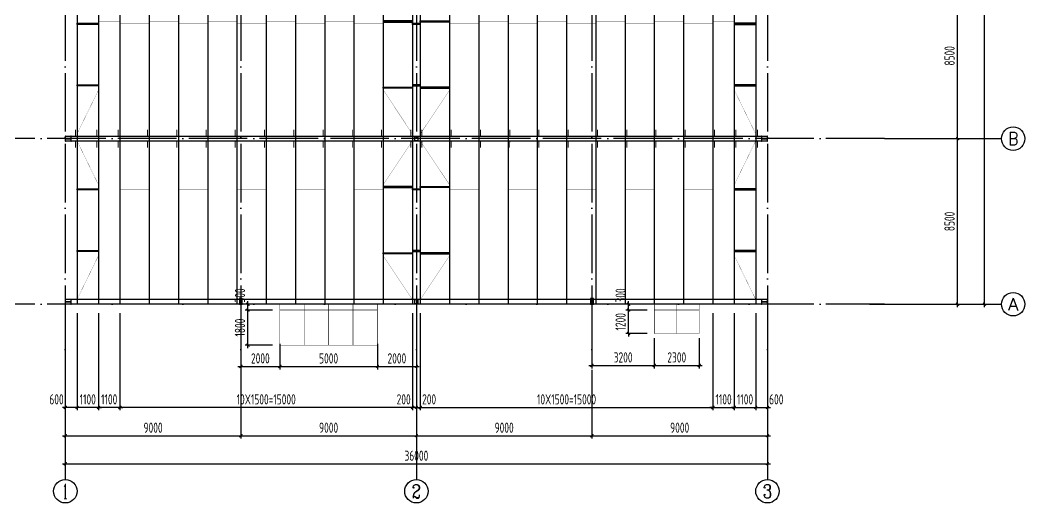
# Model space of a CAD drawing. Extents: x 753177 to 2169292, y -530934 to -273477.
# Drawn here: x 1388858 to 1440376, y -496576 to -471789 of the extents above; entities that cross this region are included whole.
import ezdxf
from ezdxf.enums import TextEntityAlignment as Align

# ---------------------------------------------------------------- set-up
doc = ezdxf.new("R2010")
doc.units = 0
doc.header["$LTSCALE"] = 1500
doc.header["$MEASUREMENT"] = 0
doc.linetypes.add('DASHED', pattern=[0.75, 0.5, -0.25])
doc.linetypes.add('DOTE', pattern=[2.42, 2, -0.2, 0.02, -0.2])
doc.layers.get('Defpoints').update_dxf_attribs({"color": 252})
for name, color, linetype in [('AXIS', 3, 'Continuous'), ('AXIS_TEXT', 7, 'Continuous'), ('BOLT', 252, 'Continuous'), ('Boltx', 252, 'DASHED'), ('DIM', 3, 'Continuous'), ('M_Prof', 2, 'Continuous')]:
    doc.layers.add(name, color=color, linetype=linetype)
doc.styles.add('_TCH_AXIS', font='COMPLEX', dxfattribs={"bigfont": 'GBCBIG'})
doc.styles.add('COMPLEX', font='COMPLEX')
doc.styles.add('TSSD_Dimension', font='Tssdeng.shx', dxfattribs={"width": 0.7, "bigfont": 'hztxt.shx'})
doc.dimstyles.new('TSSD_150_150', dxfattribs={"dimtxt": 525, "dimasz": 150, "dimexe": 150, "dimexo": 375, "dimgap": 150, "dimtad": 1, "dimdec": 0, "dimzin": 0, "dimdsep": 46, "dimtxsty": 'TSSD_Dimension', "dimblk": 'ARCHTICK', "dimblk1": 'ARCHTICK', "dimblk2": 'ARCHTICK', "dimcen": 0, "dimdle": 150, "dimclrt": 7, "dimadec": 0, "dimazin": 0, "dimtfac": 1, "dimtdec": 0, "dimtix": 1, "dimtmove": 2, "dimatfit": 3, "dimfxl": 0, "dimtolj": 1, "dimtzin": 0, "dimarcsym": 0})

# ---------------------------------------------------------------- blocks, each defined once
blk = doc.blocks.new('_ArchTick')
at = {"color": 0, "linetype": 'ByBlock', "const_width": 0.4}
blk.add_lwpolyline([(-0.5, -0.5), (0.5, 0.5)], dxfattribs=at)
blk = doc.blocks.new('*D48')
at = {"layer": 'AXIS', "color": 0, "lineweight": -2, "transparency": 16777216}
for p, q in [((602375, 54995), (602375, 51470)), ((611375, 54995), (611375, 51470)), ((602225, 51620), (611525, 51620))]:
    blk.add_line(p, q, dxfattribs=at)
at = {"layer": 'Defpoints', "color": 0, "transparency": 16777216}
for p in [(602375, 55370), (611375, 55370), (611375, 51620)]:
    blk.add_point(p, dxfattribs=at)
at = {"layer": 'AXIS', "color": 0, "lineweight": -2, "transparency": 16777216, "xscale": 150, "yscale": 150, "zscale": 150, "rotation": 180}
blk.add_blockref('_ArchTick', (602375, 51620), dxfattribs=at)
at = {"layer": 'AXIS', "color": 0, "lineweight": -2, "transparency": 16777216, "xscale": 150, "yscale": 150, "zscale": 150}
blk.add_blockref('_ArchTick', (611375, 51620), dxfattribs=at)
at = {"layer": 'AXIS', "color": 7, "transparency": 16777216, "insert": (606875, 52033), "char_height": 525, "attachment_point": 5, "style": 'TSSD_Dimension'}
blk.add_mtext('\\A1;9000', dxfattribs=at)
blk = doc.blocks.new('*D49')
at = {"layer": 'AXIS', "color": 0, "lineweight": -2, "transparency": 16777216}
for p, q in [((611375, 54995), (611375, 51470)), ((620375, 54995), (620375, 51470)), ((611225, 51620), (620525, 51620))]:
    blk.add_line(p, q, dxfattribs=at)
at = {"layer": 'Defpoints', "color": 0, "transparency": 16777216}
for p in [(611375, 55370), (620375, 55370), (620375, 51620)]:
    blk.add_point(p, dxfattribs=at)
at = {"layer": 'AXIS', "color": 0, "lineweight": -2, "transparency": 16777216, "xscale": 150, "yscale": 150, "zscale": 150, "rotation": 180}
blk.add_blockref('_ArchTick', (611375, 51620), dxfattribs=at)
at = {"layer": 'AXIS', "color": 0, "lineweight": -2, "transparency": 16777216, "xscale": 150, "yscale": 150, "zscale": 150}
blk.add_blockref('_ArchTick', (620375, 51620), dxfattribs=at)
at = {"layer": 'AXIS', "color": 7, "transparency": 16777216, "insert": (615875, 52033), "char_height": 525, "attachment_point": 5, "style": 'TSSD_Dimension'}
blk.add_mtext('\\A1;9000', dxfattribs=at)
blk = doc.blocks.new('*D65')
at = {"layer": 'AXIS', "color": 0, "lineweight": -2, "transparency": 16777216}
for p, q in [((639125, 58220), (639125, 67020)), ((635750, 66870), (639275, 66870)), ((635750, 58370), (639275, 58370))]:
    blk.add_line(p, q, dxfattribs=at)
at = {"layer": 'Defpoints', "color": 0, "transparency": 16777216}
for p in [(635375, 66870), (639125, 66870), (635375, 58370)]:
    blk.add_point(p, dxfattribs=at)
at = {"layer": 'AXIS', "color": 0, "lineweight": -2, "transparency": 16777216, "xscale": 150, "yscale": 150, "zscale": 150}
for p, rotation in [((639125, 66870), 90), ((639125, 58370), 270)]:
    blk.add_blockref('_ArchTick', p, dxfattribs=dict(at, rotation=rotation))
at = {"layer": 'AXIS', "color": 7, "transparency": 16777216, "insert": (638713, 62620), "char_height": 525, "attachment_point": 5, "rotation": 90, "style": 'TSSD_Dimension'}
blk.add_mtext('\\A1;8500', dxfattribs=at)
blk = doc.blocks.new('*D36')
at = {"layer": 'AXIS', "color": 0, "lineweight": -2, "transparency": 16777216}
for p, q in [((635750, 75370), (639275, 75370)), ((639125, 66720), (639125, 75520)), ((635750, 66870), (639275, 66870))]:
    blk.add_line(p, q, dxfattribs=at)
at = {"layer": 'Defpoints', "color": 0, "transparency": 16777216}
for p in [(635375, 75370), (639125, 75370), (635375, 66870)]:
    blk.add_point(p, dxfattribs=at)
at = {"layer": 'AXIS', "color": 0, "lineweight": -2, "transparency": 16777216, "xscale": 150, "yscale": 150, "zscale": 150}
for p, rotation in [((639125, 75370), 90), ((639125, 66870), 270)]:
    blk.add_blockref('_ArchTick', p, dxfattribs=dict(at, rotation=rotation))
at = {"layer": 'AXIS', "color": 7, "transparency": 16777216, "insert": (638713, 71120), "char_height": 525, "attachment_point": 5, "rotation": 90, "style": 'TSSD_Dimension'}
blk.add_mtext('\\A1;8500', dxfattribs=at)
blk = doc.blocks.new('_AXISO')
blk.add_circle((0, 0), 0.5)
at = {"layer": 'AXIS_TEXT', "style": 'COMPLEX', "width": 1.041667}
blk.add_attdef('A', text='', height=0.56, dxfattribs=at).set_placement((-0.25, -0.28), (0.25, -0.28), align=Align.FIT)
blk = doc.blocks.new('*D68')
at = {"layer": 'Defpoints', "color": 0, "transparency": 16777216}
for p in [(634228, 168870), (640501, 168870), (634228, 58370)]:
    blk.add_point(p, dxfattribs=at)
at = {"layer": 'DIM', "color": 0, "lineweight": -2, "transparency": 16777216}
for p, q in [((640501, 58220), (640501, 169020)), ((634603, 168870), (640651, 168870)), ((634603, 58370), (640651, 58370))]:
    blk.add_line(p, q, dxfattribs=at)
at = {"layer": 'DIM', "color": 0, "lineweight": -2, "transparency": 16777216, "xscale": 150, "yscale": 150, "zscale": 150}
for p, rotation in [((640501, 168870), 90), ((640501, 58370), 270)]:
    blk.add_blockref('_ArchTick', p, dxfattribs=dict(at, rotation=rotation))
at = {"layer": 'DIM', "color": 7, "transparency": 16777216, "insert": (640088, 113620), "char_height": 525, "attachment_point": 5, "rotation": 90, "style": 'TSSD_Dimension'}
blk.add_mtext('\\A1;110500', dxfattribs=at)
blk = doc.blocks.new('*D69')
at = {"layer": 'Defpoints', "color": 0, "transparency": 16777216}
for p in [(593375, 53083), (629375, 53083), (629375, 50183)]:
    blk.add_point(p, dxfattribs=at)
at = {"layer": 'DIM', "color": 0, "lineweight": -2, "transparency": 16777216}
for p, q in [((593375, 52708), (593375, 50033)), ((629375, 52708), (629375, 50033)), ((593225, 50183), (629525, 50183))]:
    blk.add_line(p, q, dxfattribs=at)
at = {"layer": 'DIM', "color": 0, "lineweight": -2, "transparency": 16777216, "xscale": 150, "yscale": 150, "zscale": 150, "rotation": 180}
blk.add_blockref('_ArchTick', (593375, 50183), dxfattribs=at)
at = {"layer": 'DIM', "color": 0, "lineweight": -2, "transparency": 16777216, "xscale": 150, "yscale": 150, "zscale": 150}
blk.add_blockref('_ArchTick', (629375, 50183), dxfattribs=at)
at = {"layer": 'DIM', "color": 7, "transparency": 16777216, "insert": (611375, 50596), "char_height": 525, "attachment_point": 5, "style": 'TSSD_Dimension'}
blk.add_mtext('\\A1;36000', dxfattribs=at)
blk = doc.blocks.new('*D70')
at = {"layer": 'AXIS', "color": 0, "lineweight": -2, "transparency": 16777216}
for p, q in [((593375, 54995), (593375, 51470)), ((602375, 54995), (602375, 51470)), ((593225, 51620), (602525, 51620))]:
    blk.add_line(p, q, dxfattribs=at)
at = {"layer": 'Defpoints', "color": 0, "transparency": 16777216}
for p in [(593375, 55370), (602375, 55370), (602375, 51620)]:
    blk.add_point(p, dxfattribs=at)
at = {"layer": 'AXIS', "color": 0, "lineweight": -2, "transparency": 16777216, "xscale": 150, "yscale": 150, "zscale": 150, "rotation": 180}
blk.add_blockref('_ArchTick', (593375, 51620), dxfattribs=at)
at = {"layer": 'AXIS', "color": 0, "lineweight": -2, "transparency": 16777216, "xscale": 150, "yscale": 150, "zscale": 150}
blk.add_blockref('_ArchTick', (602375, 51620), dxfattribs=at)
at = {"layer": 'AXIS', "color": 7, "transparency": 16777216, "insert": (597875, 52033), "char_height": 525, "attachment_point": 5, "style": 'TSSD_Dimension'}
blk.add_mtext('\\A1;9000', dxfattribs=at)
blk = doc.blocks.new('*D71')
at = {"layer": 'AXIS', "color": 0, "lineweight": -2, "transparency": 16777216}
for p, q in [((620375, 54995), (620375, 51470)), ((629375, 54995), (629375, 51470)), ((620225, 51620), (629525, 51620))]:
    blk.add_line(p, q, dxfattribs=at)
at = {"layer": 'Defpoints', "color": 0, "transparency": 16777216}
for p in [(620375, 55370), (629375, 55370), (629375, 51620)]:
    blk.add_point(p, dxfattribs=at)
at = {"layer": 'AXIS', "color": 0, "lineweight": -2, "transparency": 16777216, "xscale": 150, "yscale": 150, "zscale": 150, "rotation": 180}
blk.add_blockref('_ArchTick', (620375, 51620), dxfattribs=at)
at = {"layer": 'AXIS', "color": 0, "lineweight": -2, "transparency": 16777216, "xscale": 150, "yscale": 150, "zscale": 150}
blk.add_blockref('_ArchTick', (629375, 51620), dxfattribs=at)
at = {"layer": 'AXIS', "color": 7, "transparency": 16777216, "insert": (624875, 52033), "char_height": 525, "attachment_point": 5, "style": 'TSSD_Dimension'}
blk.add_mtext('\\A1;9000', dxfattribs=at)
blk = doc.blocks.new('A$C01EB0BB3')
at = {"layer": 'M_Prof'}
for points in [[(300, 8375), (300, 8625), (288, 8625), (288, 8504), (12, 8504), (12, 8625), (0, 8625), (0, 8375), (12, 8375), (12, 8496), (288, 8496), (288, 8375)], [(17900, 8400), (18100, 8400), (18100, 8600), (17900, 8600)], [(17906, 8406), (18094, 8406), (18094, 8594), (17906, 8594)], [(36000, 8375), (36000, 8625), (35988, 8625), (35988, 8504), (35712, 8504), (35712, 8625), (35700, 8625), (35700, 8375), (35712, 8375), (35712, 8496), (35988, 8496), (35988, 8375)], [(300, 0), (300, 250), (288, 250), (288, 129), (12, 129), (12, 250), (0, 250), (0, 0), (12, 0), (12, 121), (288, 121), (288, 0)], [(8925, 0), (9075, 0), (9075, 300), (8925, 300)], [(8931, 6), (9069, 6), (9069, 294), (8931, 294)], [(17900, 25), (18100, 25), (18100, 225), (17900, 225)], [(17906, 31), (18094, 31), (18094, 219), (17906, 219)], [(26925, 0), (27075, 0), (27075, 300), (26925, 300)], [(26931, 6), (27069, 6), (27069, 294), (26931, 294)], [(36000, 0), (36000, 250), (35988, 250), (35988, 129), (35712, 129), (35712, 250), (35700, 250), (35700, 0), (35712, 0), (35712, 121), (35988, 121), (35988, 0)]]:
    blk.add_lwpolyline(points, close=True, dxfattribs=at)
blk = doc.blocks.new('*D589')
at = {"layer": 'Defpoints', "color": 0, "transparency": 16777216}
for p in [(1409176, -486457), (1409376, -486457), (1409376, -491672)]:
    blk.add_point(p, dxfattribs=at)
at = {"layer": 'DIM', "color": 0, "lineweight": -2, "transparency": 16777216}
for p, q in [((1409176, -486832), (1409176, -491822)), ((1409376, -486832), (1409376, -491822)), ((1409176, -491672), (1409026, -491672)), ((1409176, -491672), (1409376, -491672)), ((1409376, -491672), (1409526, -491672))]:
    blk.add_line(p, q, dxfattribs=at)
at = {"layer": 'DIM', "color": 0, "lineweight": -2, "transparency": 16777216, "xscale": 150, "yscale": 150, "zscale": 150}
blk.add_blockref('_ArchTick', (1409176, -491672), dxfattribs=at)
at = {"layer": 'DIM', "color": 0, "lineweight": -2, "transparency": 16777216, "xscale": 150, "yscale": 150, "zscale": 150, "rotation": 180}
blk.add_blockref('_ArchTick', (1409376, -491672), dxfattribs=at)
at = {"layer": 'DIM', "color": 7, "transparency": 16777216, "insert": (1409828, -491259), "char_height": 525, "attachment_point": 5, "style": 'TSSD_Dimension'}
blk.add_mtext('\\A1;200', dxfattribs=at)
blk = doc.blocks.new('*D590')
at = {"layer": 'Defpoints', "color": 0, "transparency": 16777216}
for p in [(1409376, -486457), (1424376, -486457), (1424376, -491672)]:
    blk.add_point(p, dxfattribs=at)
at = {"layer": 'DIM', "color": 0, "lineweight": -2, "transparency": 16777216}
for p, q in [((1409376, -486832), (1409376, -491822)), ((1424376, -486832), (1424376, -491822)), ((1409226, -491672), (1424526, -491672))]:
    blk.add_line(p, q, dxfattribs=at)
at = {"layer": 'DIM', "color": 0, "lineweight": -2, "transparency": 16777216, "xscale": 150, "yscale": 150, "zscale": 150, "rotation": 180}
blk.add_blockref('_ArchTick', (1409376, -491672), dxfattribs=at)
at = {"layer": 'DIM', "color": 0, "lineweight": -2, "transparency": 16777216, "xscale": 150, "yscale": 150, "zscale": 150}
blk.add_blockref('_ArchTick', (1424376, -491672), dxfattribs=at)
at = {"layer": 'DIM', "color": 7, "transparency": 16777216, "insert": (1416876, -491259), "char_height": 525, "attachment_point": 5, "style": 'TSSD_Dimension'}
blk.add_mtext('\\A1;10X1500=15000', dxfattribs=at)
blk = doc.blocks.new('*D591')
at = {"layer": 'Defpoints', "color": 0, "transparency": 16777216}
for p in [(1424376, -486457), (1425476, -486457), (1425476, -491672)]:
    blk.add_point(p, dxfattribs=at)
at = {"layer": 'DIM', "color": 0, "lineweight": -2, "transparency": 16777216}
for p, q in [((1424376, -486832), (1424376, -491822)), ((1425476, -486832), (1425476, -491822)), ((1424376, -491672), (1424226, -491672)), ((1424376, -491672), (1425476, -491672)), ((1425476, -491672), (1425626, -491672))]:
    blk.add_line(p, q, dxfattribs=at)
at = {"layer": 'DIM', "color": 0, "lineweight": -2, "transparency": 16777216, "xscale": 150, "yscale": 150, "zscale": 150}
blk.add_blockref('_ArchTick', (1424376, -491672), dxfattribs=at)
at = {"layer": 'DIM', "color": 0, "lineweight": -2, "transparency": 16777216, "xscale": 150, "yscale": 150, "zscale": 150, "rotation": 180}
blk.add_blockref('_ArchTick', (1425476, -491672), dxfattribs=at)
at = {"layer": 'DIM', "color": 7, "transparency": 16777216, "insert": (1424926, -491259), "char_height": 525, "attachment_point": 5, "style": 'TSSD_Dimension'}
blk.add_mtext('\\A1;1100', dxfattribs=at)
blk = doc.blocks.new('*D592')
at = {"layer": 'Defpoints', "color": 0, "transparency": 16777216}
for p in [(1425476, -486457), (1426576, -486457), (1426576, -491672)]:
    blk.add_point(p, dxfattribs=at)
at = {"layer": 'DIM', "color": 0, "lineweight": -2, "transparency": 16777216}
for p, q in [((1425476, -486832), (1425476, -491822)), ((1426576, -486832), (1426576, -491822)), ((1425476, -491672), (1425326, -491672)), ((1425476, -491672), (1426576, -491672)), ((1426576, -491672), (1426726, -491672))]:
    blk.add_line(p, q, dxfattribs=at)
at = {"layer": 'DIM', "color": 0, "lineweight": -2, "transparency": 16777216, "xscale": 150, "yscale": 150, "zscale": 150}
blk.add_blockref('_ArchTick', (1425476, -491672), dxfattribs=at)
at = {"layer": 'DIM', "color": 0, "lineweight": -2, "transparency": 16777216, "xscale": 150, "yscale": 150, "zscale": 150, "rotation": 180}
blk.add_blockref('_ArchTick', (1426576, -491672), dxfattribs=at)
at = {"layer": 'DIM', "color": 7, "transparency": 16777216, "insert": (1426026, -491259), "char_height": 525, "attachment_point": 5, "style": 'TSSD_Dimension'}
blk.add_mtext('\\A1;1100', dxfattribs=at)
blk = doc.blocks.new('*D593')
at = {"layer": 'Defpoints', "color": 0, "transparency": 16777216}
for p in [(1426576, -486457), (1427176, -486457), (1427176, -491672)]:
    blk.add_point(p, dxfattribs=at)
at = {"layer": 'DIM', "color": 0, "lineweight": -2, "transparency": 16777216}
for p, q in [((1426576, -486832), (1426576, -491822)), ((1427176, -486832), (1427176, -491822)), ((1426426, -491672), (1427326, -491672))]:
    blk.add_line(p, q, dxfattribs=at)
at = {"layer": 'DIM', "color": 0, "lineweight": -2, "transparency": 16777216, "xscale": 150, "yscale": 150, "zscale": 150, "rotation": 180}
blk.add_blockref('_ArchTick', (1426576, -491672), dxfattribs=at)
at = {"layer": 'DIM', "color": 0, "lineweight": -2, "transparency": 16777216, "xscale": 150, "yscale": 150, "zscale": 150}
blk.add_blockref('_ArchTick', (1427176, -491672), dxfattribs=at)
at = {"layer": 'DIM', "color": 7, "transparency": 16777216, "insert": (1427628, -491259), "char_height": 525, "attachment_point": 5, "style": 'TSSD_Dimension'}
blk.add_mtext('\\A1;600', dxfattribs=at)
blk = doc.blocks.new('*D594')
at = {"layer": 'Defpoints', "color": 0, "transparency": 16777216}
for p in [(1408976, -486457), (1409176, -486457), (1408976, -491672)]:
    blk.add_point(p, dxfattribs=at)
at = {"layer": 'DIM', "color": 0, "lineweight": -2, "transparency": 16777216}
for p, q in [((1408976, -486832), (1408976, -491822)), ((1409176, -486832), (1409176, -491822)), ((1408976, -491672), (1408826, -491672)), ((1409176, -491672), (1408976, -491672)), ((1409176, -491672), (1409326, -491672))]:
    blk.add_line(p, q, dxfattribs=at)
at = {"layer": 'DIM', "color": 0, "lineweight": -2, "transparency": 16777216, "xscale": 150, "yscale": 150, "zscale": 150}
blk.add_blockref('_ArchTick', (1408976, -491672), dxfattribs=at)
at = {"layer": 'DIM', "color": 0, "lineweight": -2, "transparency": 16777216, "xscale": 150, "yscale": 150, "zscale": 150, "rotation": 180}
blk.add_blockref('_ArchTick', (1409176, -491672), dxfattribs=at)
at = {"layer": 'DIM', "color": 7, "transparency": 16777216, "insert": (1408524, -491259), "char_height": 525, "attachment_point": 5, "style": 'TSSD_Dimension'}
blk.add_mtext('\\A1;200', dxfattribs=at)
blk = doc.blocks.new('*D595')
at = {"layer": 'Defpoints', "color": 0, "transparency": 16777216}
for p in [(1393976, -486457), (1408976, -486457), (1393976, -491672)]:
    blk.add_point(p, dxfattribs=at)
at = {"layer": 'DIM', "color": 0, "lineweight": -2, "transparency": 16777216}
for p, q in [((1393976, -486832), (1393976, -491822)), ((1408976, -486832), (1408976, -491822)), ((1409126, -491672), (1393826, -491672))]:
    blk.add_line(p, q, dxfattribs=at)
at = {"layer": 'DIM', "color": 0, "lineweight": -2, "transparency": 16777216, "xscale": 150, "yscale": 150, "zscale": 150, "rotation": 180}
blk.add_blockref('_ArchTick', (1393976, -491672), dxfattribs=at)
at = {"layer": 'DIM', "color": 0, "lineweight": -2, "transparency": 16777216, "xscale": 150, "yscale": 150, "zscale": 150}
blk.add_blockref('_ArchTick', (1408976, -491672), dxfattribs=at)
at = {"layer": 'DIM', "color": 7, "transparency": 16777216, "insert": (1401476, -491259), "char_height": 525, "attachment_point": 5, "style": 'TSSD_Dimension'}
blk.add_mtext('\\A1;10X1500=15000', dxfattribs=at)
blk = doc.blocks.new('*D596')
at = {"layer": 'Defpoints', "color": 0, "transparency": 16777216}
for p in [(1392876, -486457), (1393976, -486457), (1392876, -491672)]:
    blk.add_point(p, dxfattribs=at)
at = {"layer": 'DIM', "color": 0, "lineweight": -2, "transparency": 16777216}
for p, q in [((1392876, -486832), (1392876, -491822)), ((1393976, -486832), (1393976, -491822)), ((1392876, -491672), (1392726, -491672)), ((1393976, -491672), (1392876, -491672)), ((1393976, -491672), (1394126, -491672))]:
    blk.add_line(p, q, dxfattribs=at)
at = {"layer": 'DIM', "color": 0, "lineweight": -2, "transparency": 16777216, "xscale": 150, "yscale": 150, "zscale": 150}
blk.add_blockref('_ArchTick', (1392876, -491672), dxfattribs=at)
at = {"layer": 'DIM', "color": 0, "lineweight": -2, "transparency": 16777216, "xscale": 150, "yscale": 150, "zscale": 150, "rotation": 180}
blk.add_blockref('_ArchTick', (1393976, -491672), dxfattribs=at)
at = {"layer": 'DIM', "color": 7, "transparency": 16777216, "insert": (1393426, -491259), "char_height": 525, "attachment_point": 5, "style": 'TSSD_Dimension'}
blk.add_mtext('\\A1;1100', dxfattribs=at)
blk = doc.blocks.new('*D597')
at = {"layer": 'Defpoints', "color": 0, "transparency": 16777216}
for p in [(1391776, -486457), (1392876, -486457), (1391776, -491672)]:
    blk.add_point(p, dxfattribs=at)
at = {"layer": 'DIM', "color": 0, "lineweight": -2, "transparency": 16777216}
for p, q in [((1391776, -486832), (1391776, -491822)), ((1392876, -486832), (1392876, -491822)), ((1391776, -491672), (1391626, -491672)), ((1392876, -491672), (1391776, -491672)), ((1392876, -491672), (1393026, -491672))]:
    blk.add_line(p, q, dxfattribs=at)
at = {"layer": 'DIM', "color": 0, "lineweight": -2, "transparency": 16777216, "xscale": 150, "yscale": 150, "zscale": 150}
blk.add_blockref('_ArchTick', (1391776, -491672), dxfattribs=at)
at = {"layer": 'DIM', "color": 0, "lineweight": -2, "transparency": 16777216, "xscale": 150, "yscale": 150, "zscale": 150, "rotation": 180}
blk.add_blockref('_ArchTick', (1392876, -491672), dxfattribs=at)
at = {"layer": 'DIM', "color": 7, "transparency": 16777216, "insert": (1392326, -491259), "char_height": 525, "attachment_point": 5, "style": 'TSSD_Dimension'}
blk.add_mtext('\\A1;1100', dxfattribs=at)
blk = doc.blocks.new('*D598')
at = {"layer": 'Defpoints', "color": 0, "transparency": 16777216}
for p in [(1391176, -486457), (1391776, -486457), (1391176, -491672)]:
    blk.add_point(p, dxfattribs=at)
at = {"layer": 'DIM', "color": 0, "lineweight": -2, "transparency": 16777216}
for p, q in [((1391176, -486832), (1391176, -491822)), ((1391776, -486832), (1391776, -491822)), ((1391926, -491672), (1391026, -491672))]:
    blk.add_line(p, q, dxfattribs=at)
at = {"layer": 'DIM', "color": 0, "lineweight": -2, "transparency": 16777216, "xscale": 150, "yscale": 150, "zscale": 150, "rotation": 180}
blk.add_blockref('_ArchTick', (1391176, -491672), dxfattribs=at)
at = {"layer": 'DIM', "color": 0, "lineweight": -2, "transparency": 16777216, "xscale": 150, "yscale": 150, "zscale": 150}
blk.add_blockref('_ArchTick', (1391776, -491672), dxfattribs=at)
at = {"layer": 'DIM', "color": 7, "transparency": 16777216, "insert": (1390724, -491259), "char_height": 525, "attachment_point": 5, "style": 'TSSD_Dimension'}
blk.add_mtext('\\A1;600', dxfattribs=at)
blk = doc.blocks.new('*D663')
at = {"layer": 'Defpoints', "color": 0, "transparency": 16777216}
for p in [(1400176, -488028), (1402176, -488028), (1402176, -489569)]:
    blk.add_point(p, dxfattribs=at)
at = {"layer": 'DIM', "color": 0, "lineweight": -2, "transparency": 16777216}
for p, q in [((1400176, -488403), (1400176, -489719)), ((1402176, -488403), (1402176, -489719)), ((1400026, -489569), (1402326, -489569))]:
    blk.add_line(p, q, dxfattribs=at)
at = {"layer": 'DIM', "color": 0, "lineweight": -2, "transparency": 16777216, "xscale": 150, "yscale": 150, "zscale": 150, "rotation": 180}
blk.add_blockref('_ArchTick', (1400176, -489569), dxfattribs=at)
at = {"layer": 'DIM', "color": 0, "lineweight": -2, "transparency": 16777216, "xscale": 150, "yscale": 150, "zscale": 150}
blk.add_blockref('_ArchTick', (1402176, -489569), dxfattribs=at)
at = {"layer": 'DIM', "color": 7, "transparency": 16777216, "insert": (1401176, -489157), "char_height": 525, "attachment_point": 5, "style": 'TSSD_Dimension'}
blk.add_mtext('\\A1;2000', dxfattribs=at)
blk = doc.blocks.new('*D664')
at = {"layer": 'Defpoints', "color": 0, "transparency": 16777216}
for p in [(1402176, -488028), (1407176, -488028), (1407176, -489569)]:
    blk.add_point(p, dxfattribs=at)
at = {"layer": 'DIM', "color": 0, "lineweight": -2, "transparency": 16777216}
for p, q in [((1402176, -488403), (1402176, -489719)), ((1407176, -488403), (1407176, -489719)), ((1402026, -489569), (1407326, -489569))]:
    blk.add_line(p, q, dxfattribs=at)
at = {"layer": 'DIM', "color": 0, "lineweight": -2, "transparency": 16777216, "xscale": 150, "yscale": 150, "zscale": 150, "rotation": 180}
blk.add_blockref('_ArchTick', (1402176, -489569), dxfattribs=at)
at = {"layer": 'DIM', "color": 0, "lineweight": -2, "transparency": 16777216, "xscale": 150, "yscale": 150, "zscale": 150}
blk.add_blockref('_ArchTick', (1407176, -489569), dxfattribs=at)
at = {"layer": 'DIM', "color": 7, "transparency": 16777216, "insert": (1404676, -489157), "char_height": 525, "attachment_point": 5, "style": 'TSSD_Dimension'}
blk.add_mtext('\\A1;5000', dxfattribs=at)
blk = doc.blocks.new('*D665')
at = {"layer": 'Defpoints', "color": 0, "transparency": 16777216}
for p in [(1407176, -488028), (1409176, -488028), (1409176, -489569)]:
    blk.add_point(p, dxfattribs=at)
at = {"layer": 'DIM', "color": 0, "lineweight": -2, "transparency": 16777216}
for p, q in [((1407176, -488403), (1407176, -489719)), ((1409176, -488403), (1409176, -489719)), ((1407026, -489569), (1409326, -489569))]:
    blk.add_line(p, q, dxfattribs=at)
at = {"layer": 'DIM', "color": 0, "lineweight": -2, "transparency": 16777216, "xscale": 150, "yscale": 150, "zscale": 150, "rotation": 180}
blk.add_blockref('_ArchTick', (1407176, -489569), dxfattribs=at)
at = {"layer": 'DIM', "color": 0, "lineweight": -2, "transparency": 16777216, "xscale": 150, "yscale": 150, "zscale": 150}
blk.add_blockref('_ArchTick', (1409176, -489569), dxfattribs=at)
at = {"layer": 'DIM', "color": 7, "transparency": 16777216, "insert": (1408176, -489157), "char_height": 525, "attachment_point": 5, "style": 'TSSD_Dimension'}
blk.add_mtext('\\A1;2000', dxfattribs=at)
blk = doc.blocks.new('*D666')
at = {"layer": 'Defpoints', "color": 0, "transparency": 16777216}
for p in [(1418176, -487746), (1421376, -487746), (1421376, -489517)]:
    blk.add_point(p, dxfattribs=at)
at = {"layer": 'DIM', "color": 0, "lineweight": -2, "transparency": 16777216}
for p, q in [((1418176, -488121), (1418176, -489667)), ((1421376, -488121), (1421376, -489667)), ((1418026, -489517), (1421526, -489517))]:
    blk.add_line(p, q, dxfattribs=at)
at = {"layer": 'DIM', "color": 0, "lineweight": -2, "transparency": 16777216, "xscale": 150, "yscale": 150, "zscale": 150, "rotation": 180}
blk.add_blockref('_ArchTick', (1418176, -489517), dxfattribs=at)
at = {"layer": 'DIM', "color": 0, "lineweight": -2, "transparency": 16777216, "xscale": 150, "yscale": 150, "zscale": 150}
blk.add_blockref('_ArchTick', (1421376, -489517), dxfattribs=at)
at = {"layer": 'DIM', "color": 7, "transparency": 16777216, "insert": (1419776, -489105), "char_height": 525, "attachment_point": 5, "style": 'TSSD_Dimension'}
blk.add_mtext('\\A1;3200', dxfattribs=at)
blk = doc.blocks.new('*D667')
at = {"layer": 'Defpoints', "color": 0, "transparency": 16777216}
for p in [(1421376, -487746), (1423676, -487746), (1423676, -489517)]:
    blk.add_point(p, dxfattribs=at)
at = {"layer": 'DIM', "color": 0, "lineweight": -2, "transparency": 16777216}
for p, q in [((1421376, -488121), (1421376, -489667)), ((1423676, -488121), (1423676, -489667)), ((1421226, -489517), (1423826, -489517))]:
    blk.add_line(p, q, dxfattribs=at)
at = {"layer": 'DIM', "color": 0, "lineweight": -2, "transparency": 16777216, "xscale": 150, "yscale": 150, "zscale": 150, "rotation": 180}
blk.add_blockref('_ArchTick', (1421376, -489517), dxfattribs=at)
at = {"layer": 'DIM', "color": 0, "lineweight": -2, "transparency": 16777216, "xscale": 150, "yscale": 150, "zscale": 150}
blk.add_blockref('_ArchTick', (1423676, -489517), dxfattribs=at)
at = {"layer": 'DIM', "color": 7, "transparency": 16777216, "insert": (1422526, -489105), "char_height": 525, "attachment_point": 5, "style": 'TSSD_Dimension'}
blk.add_mtext('\\A1;2300', dxfattribs=at)
blk = doc.blocks.new('*D668')
at = {"layer": 'Defpoints', "color": 0, "transparency": 16777216}
for p in [(1400541, -486676), (1402176, -486676), (1402176, -488476)]:
    blk.add_point(p, dxfattribs=at)
at = {"layer": 'DIM', "color": 0, "lineweight": -2, "transparency": 16777216}
for p, q in [((1401801, -486676), (1400391, -486676)), ((1400541, -488626), (1400541, -486526)), ((1401801, -488476), (1400391, -488476))]:
    blk.add_line(p, q, dxfattribs=at)
at = {"layer": 'DIM', "color": 0, "lineweight": -2, "transparency": 16777216, "xscale": 150, "yscale": 150, "zscale": 150}
for p, rotation in [((1400541, -486676), 90), ((1400541, -488476), 270)]:
    blk.add_blockref('_ArchTick', p, dxfattribs=dict(at, rotation=rotation))
at = {"layer": 'DIM', "color": 7, "transparency": 16777216, "insert": (1400129, -487576), "char_height": 525, "attachment_point": 5, "rotation": 90, "style": 'TSSD_Dimension'}
blk.add_mtext('\\A1;1800', dxfattribs=at)
blk = doc.blocks.new('*D669')
at = {"layer": 'Defpoints', "color": 0, "transparency": 16777216}
for p in [(1400541, -486376), (1402176, -486376), (1402176, -486676)]:
    blk.add_point(p, dxfattribs=at)
at = {"layer": 'DIM', "color": 0, "lineweight": -2, "transparency": 16777216}
for p, q in [((1400541, -486826), (1400541, -486226)), ((1401801, -486376), (1400391, -486376)), ((1401801, -486676), (1400391, -486676))]:
    blk.add_line(p, q, dxfattribs=at)
at = {"layer": 'DIM', "color": 0, "lineweight": -2, "transparency": 16777216, "xscale": 150, "yscale": 150, "zscale": 150}
for p, rotation in [((1400541, -486376), 90), ((1400541, -486676), 270)]:
    blk.add_blockref('_ArchTick', p, dxfattribs=dict(at, rotation=rotation))
at = {"layer": 'DIM', "color": 7, "transparency": 16777216, "insert": (1400129, -485924), "char_height": 525, "attachment_point": 5, "rotation": 90, "style": 'TSSD_Dimension'}
blk.add_mtext('\\A1;300', dxfattribs=at)
blk = doc.blocks.new('*D670')
at = {"layer": 'Defpoints', "color": 0, "transparency": 16777216}
for p in [(1420058, -486676), (1421376, -486676), (1421376, -487876)]:
    blk.add_point(p, dxfattribs=at)
at = {"layer": 'DIM', "color": 0, "lineweight": -2, "transparency": 16777216}
for p, q in [((1421001, -486676), (1419908, -486676)), ((1420058, -486676), (1420058, -486526)), ((1420058, -487876), (1420058, -486676)), ((1421001, -487876), (1419908, -487876)), ((1420058, -487876), (1420058, -488026))]:
    blk.add_line(p, q, dxfattribs=at)
at = {"layer": 'DIM', "color": 0, "lineweight": -2, "transparency": 16777216, "xscale": 150, "yscale": 150, "zscale": 150}
for p, rotation in [((1420058, -486676), 270), ((1420058, -487876), 90)]:
    blk.add_blockref('_ArchTick', p, dxfattribs=dict(at, rotation=rotation))
at = {"layer": 'DIM', "color": 7, "transparency": 16777216, "insert": (1419645, -487276), "char_height": 525, "attachment_point": 5, "rotation": 90, "style": 'TSSD_Dimension'}
blk.add_mtext('\\A1;1200', dxfattribs=at)
blk = doc.blocks.new('*D671')
at = {"layer": 'Defpoints', "color": 0, "transparency": 16777216}
for p in [(1420058, -486376), (1421376, -486376), (1421376, -486676)]:
    blk.add_point(p, dxfattribs=at)
at = {"layer": 'DIM', "color": 0, "lineweight": -2, "transparency": 16777216}
for p, q in [((1420058, -486826), (1420058, -486226)), ((1421001, -486376), (1419908, -486376)), ((1421001, -486676), (1419908, -486676))]:
    blk.add_line(p, q, dxfattribs=at)
at = {"layer": 'DIM', "color": 0, "lineweight": -2, "transparency": 16777216, "xscale": 150, "yscale": 150, "zscale": 150}
for p, rotation in [((1420058, -486376), 90), ((1420058, -486676), 270)]:
    blk.add_blockref('_ArchTick', p, dxfattribs=dict(at, rotation=rotation))
at = {"layer": 'DIM', "color": 7, "transparency": 16777216, "insert": (1419645, -485924), "char_height": 525, "attachment_point": 5, "rotation": 90, "style": 'TSSD_Dimension'}
blk.add_mtext('\\A1;300', dxfattribs=at)
blk = doc.blocks.new('A$C72AE6952')
at = {"layer": 'AXIS', "color": 252, "linetype": 'DOTE'}
for p, q in [((0, 113500), (0, -3000)), ((9000, 113500), (9000, -3000)), ((18000, 113500), (18000, -3000)), ((27000, 113500), (27000, -3000)), ((36000, 113500), (36000, -3000)), ((42000, 8500), (-6000, 8500)), ((42000, 0), (-6000, 0))]:
    blk.add_line(p, q, dxfattribs=at)
at = {"layer": 'AXIS'}
for p, q in [((42000, 8500), (48000, 8500)), ((42000, 0), (48000, 0)), ((0, -3000), (0, -9000)), ((18000, -3000), (18000, -9000)), ((36000, -3000), (36000, -9000))]:
    blk.add_line(p, q, dxfattribs=at)
ref = blk.add_blockref('_AXISO', (48600, 8500), dxfattribs=dict(at, xscale=1200, yscale=1200, zscale=1200))
ref.add_attrib('A', 'B', dxfattribs={"layer": 'AXIS_TEXT', "height": 652.9, "style": '_TCH_AXIS'}).set_placement((48335.7, 8173.6), (48864.3, 8173.6), align=Align.FIT)
ref = blk.add_blockref('_AXISO', (48600, 0), dxfattribs=dict(at, xscale=1200, yscale=1200, zscale=1200))
ref.add_attrib('A', 'A', dxfattribs={"layer": 'AXIS_TEXT', "height": 637.8, "style": '_TCH_AXIS'}).set_placement((48326.7, -318.9), (48873.3, -318.9), align=Align.FIT)
ref = blk.add_blockref('_AXISO', (0, -9600), dxfattribs=dict(at, xscale=1200, yscale=1200, zscale=1200))
ref.add_attrib('A', '1', dxfattribs={"layer": 'AXIS_TEXT', "height": 772.1, "style": '_TCH_AXIS'}).set_placement((-165.4, -9986), (165.4, -9986), align=Align.FIT)
ref = blk.add_blockref('_AXISO', (18000, -9600), dxfattribs=dict(at, xscale=1200, yscale=1200, zscale=1200))
ref.add_attrib('A', '2', dxfattribs={"layer": 'AXIS_TEXT', "height": 698.9, "style": '_TCH_AXIS'}).set_placement((17767, -9949.5), (18233, -9949.5), align=Align.FIT)
ref = blk.add_blockref('_AXISO', (36000, -9600), dxfattribs=dict(at, xscale=1200, yscale=1200, zscale=1200))
ref.add_attrib('A', '3', dxfattribs={"layer": 'AXIS_TEXT', "height": 698.9, "style": '_TCH_AXIS'}).set_placement((35767, -9949.5), (36233, -9949.5), align=Align.FIT)
for p1, p2, picture, middle in [((42000, 8500), (42000, 17000), '*D36', (45337.5, 12750)), ((42000, 0), (42000, 8500), '*D65', (45337.5, 4250)), ((0, -3000), (9000, -3000), '*D70', (4500, -6337.5)), ((9000, -3000), (18000, -3000), '*D48', (13500, -6337.5)), ((18000, -3000), (27000, -3000), '*D49', (22500, -6337.5)), ((27000, -3000), (36000, -3000), '*D71', (31500, -6337.5))]:
    dim = blk.add_aligned_dim(p1=p1, p2=p2, distance=-3750, dimstyle='TSSD_150_150', dxfattribs=at)
    dim.commit()
    dim.dimension.update_dxf_attribs({"geometry": picture, "text_midpoint": middle, "insert": (-593375.3, -58370.2)})
at = {"layer": 'DIM'}
for base, p1, p2, angle, picture, middle in [((47125.3, 110500), (40852.4, 0), (40852.4, 110500), 90, '*D68', (46712.8, 55250)), ((36000, -8187.1), (0, -5287.5), (36000, -5287.5), 360, '*D69', (18000, -7774.6))]:
    dim = blk.add_linear_dim(base=base, p1=p1, p2=p2, angle=angle, dimstyle='TSSD_150_150', dxfattribs=at)
    dim.commit()
    dim.dimension.update_dxf_attribs({"geometry": picture, "text_midpoint": middle, "insert": (-593375.3, -58370.2)})

msp = doc.modelspace()

# ---------------------------------------------------------------- linework, layer by layer
at = {"color": 2, "linetype": 'ByBlock'}
for p, q in [((1391775.9, -375876.1), (1391775.9, -486376.1)), ((1392875.9, -375876.1), (1392875.9, -486376.1)), ((1393975.9, -375876.1), (1393975.9, -486376.1)), ((1395475.9, -375876.1), (1395475.9, -486376.1)), ((1396975.9, -375876.1), (1396975.9, -486376.1)), ((1398475.9, -375876.1), (1398475.9, -486376.1)), ((1399975.9, -375876.1), (1399975.9, -486376.1)), ((1401475.9, -375876.1), (1401475.9, -486376.1)), ((1402975.9, -375876.1), (1402975.9, -486376.1)), ((1404475.9, -375876.1), (1404475.9, -486376.1)), ((1405975.9, -375876.1), (1405975.9, -486376.1)), ((1407475.9, -375876.1), (1407475.9, -486376.1)), ((1408975.9, -375876.1), (1408975.9, -486376.1)), ((1409375.9, -375876.1), (1409375.9, -486376.1)), ((1410875.9, -375876.1), (1410875.9, -486376.1)), ((1412375.9, -375876.1), (1412375.9, -486376.1)), ((1413875.9, -375876.1), (1413875.9, -486376.1)), ((1415375.9, -375876.1), (1415375.9, -486376.1)), ((1416875.9, -375876.1), (1416875.9, -486376.1)), ((1418375.9, -375876.1), (1418375.9, -486376.1)), ((1419875.9, -375876.1), (1419875.9, -486376.1)), ((1421375.9, -375876.1), (1421375.9, -486376.1)), ((1422875.9, -375876.1), (1422875.9, -486376.1)), ((1424375.9, -375876.1), (1424375.9, -486376.1)), ((1425475.9, -375876.1), (1425475.9, -486376.1)), ((1426575.9, -375876.1), (1426575.9, -486376.1))]:
    msp.add_line(p, q, dxfattribs=at)
at = {"color": 2, "linetype": 'ByBlock', "const_width": 10}
for points in [[(1393975.9, -471861.7), (1392875.9, -471861.7)], [(1396975.9, -471861.7), (1395475.9, -471861.7)], [(1399975.9, -471861.7), (1398475.9, -471861.7)], [(1402975.9, -471861.7), (1401475.9, -471861.7)], [(1405975.9, -471861.7), (1404475.9, -471861.7)], [(1408975.9, -471861.7), (1407475.9, -471861.7)], [(1409375.9, -471861.7), (1410875.9, -471861.7)], [(1412375.9, -471861.7), (1413875.9, -471861.7)], [(1415375.9, -471861.7), (1416875.9, -471861.7)], [(1418375.9, -471861.7), (1419875.9, -471861.7)], [(1421375.9, -471861.7), (1422875.9, -471861.7)], [(1424375.9, -471861.7), (1425475.9, -471861.7)], [(1392875.9, -471981.7), (1391775.9, -471981.7)], [(1395475.9, -471981.7), (1393975.9, -471981.7)], [(1398475.9, -471981.7), (1396975.9, -471981.7)], [(1401475.9, -471981.7), (1399975.9, -471981.7)], [(1404475.9, -471981.7), (1402975.9, -471981.7)], [(1407475.9, -471981.7), (1405975.9, -471981.7)], [(1409375.9, -471981.7), (1408975.9, -471981.7)], [(1410875.9, -471981.7), (1412375.9, -471981.7)], [(1413875.9, -471981.7), (1415375.9, -471981.7)], [(1416875.9, -471981.7), (1418375.9, -471981.7)], [(1419875.9, -471981.7), (1421375.9, -471981.7)], [(1422875.9, -471981.7), (1424375.9, -471981.7)], [(1425475.9, -471981.7), (1426575.9, -471981.7)], [(1392875.9, -475142.1), (1391775.9, -475142.1)], [(1391775.9, -477637.1), (1392875.9, -475382.1)], [(1393975.9, -475262.1), (1392875.9, -475262.1)], [(1395475.9, -475142.1), (1393975.9, -475142.1)], [(1396975.9, -475262.1), (1395475.9, -475262.1)], [(1398475.9, -475142.1), (1396975.9, -475142.1)], [(1399975.9, -475262.1), (1398475.9, -475262.1)], [(1401475.9, -475142.1), (1399975.9, -475142.1)], [(1402975.9, -475262.1), (1401475.9, -475262.1)], [(1404475.9, -475142.1), (1402975.9, -475142.1)], [(1405975.9, -475262.1), (1404475.9, -475262.1)], [(1407475.9, -475142.1), (1405975.9, -475142.1)], [(1408975.9, -475262.1), (1407475.9, -475262.1)], [(1408975.9, -477637.1), (1407475.9, -475382.1)], [(1409375.9, -475142.1), (1408975.9, -475142.1)], [(1409375.9, -475262.1), (1410875.9, -475262.1)], [(1409375.9, -477637.1), (1410875.9, -475382.1)], [(1410875.9, -475142.1), (1412375.9, -475142.1)], [(1412375.9, -475262.1), (1413875.9, -475262.1)], [(1413875.9, -475142.1), (1415375.9, -475142.1)], [(1415375.9, -475262.1), (1416875.9, -475262.1)], [(1416875.9, -475142.1), (1418375.9, -475142.1)], [(1418375.9, -475262.1), (1419875.9, -475262.1)], [(1419875.9, -475142.1), (1421375.9, -475142.1)], [(1421375.9, -475262.1), (1422875.9, -475262.1)], [(1422875.9, -475142.1), (1424375.9, -475142.1)], [(1424375.9, -475262.1), (1425475.9, -475262.1)], [(1425475.9, -475142.1), (1426575.9, -475142.1)], [(1426575.9, -477637.1), (1425475.9, -475382.1)], [(1391775.9, -477986.7), (1392875.9, -480241.7)], [(1408975.9, -477986.7), (1407475.9, -480241.7)], [(1409375.9, -477986.7), (1410875.9, -480241.7)], [(1426575.9, -477986.7), (1425475.9, -480241.7)], [(1392875.9, -480481.7), (1391775.9, -480481.7)], [(1393975.9, -480361.7), (1392875.9, -480361.7)], [(1395475.9, -480481.7), (1393975.9, -480481.7)], [(1396975.9, -480361.7), (1395475.9, -480361.7)], [(1398475.9, -480481.7), (1396975.9, -480481.7)], [(1399975.9, -480361.7), (1398475.9, -480361.7)], [(1401475.9, -480481.7), (1399975.9, -480481.7)], [(1402975.9, -480361.7), (1401475.9, -480361.7)], [(1404475.9, -480481.7), (1402975.9, -480481.7)], [(1405975.9, -480361.7), (1404475.9, -480361.7)], [(1407475.9, -480481.7), (1405975.9, -480481.7)], [(1408975.9, -480361.7), (1407475.9, -480361.7)], [(1409375.9, -480481.7), (1408975.9, -480481.7)], [(1409375.9, -480361.7), (1410875.9, -480361.7)], [(1410875.9, -480481.7), (1412375.9, -480481.7)], [(1412375.9, -480361.7), (1413875.9, -480361.7)], [(1413875.9, -480481.7), (1415375.9, -480481.7)], [(1415375.9, -480361.7), (1416875.9, -480361.7)], [(1416875.9, -480481.7), (1418375.9, -480481.7)], [(1418375.9, -480361.7), (1419875.9, -480361.7)], [(1419875.9, -480481.7), (1421375.9, -480481.7)], [(1421375.9, -480361.7), (1422875.9, -480361.7)], [(1422875.9, -480481.7), (1424375.9, -480481.7)], [(1424375.9, -480361.7), (1425475.9, -480361.7)], [(1425475.9, -480481.7), (1426575.9, -480481.7)], [(1392875.9, -483642.1), (1391775.9, -483642.1)], [(1395475.9, -483642.1), (1393975.9, -483642.1)], [(1398475.9, -483642.1), (1396975.9, -483642.1)], [(1401475.9, -483642.1), (1399975.9, -483642.1)], [(1404475.9, -483642.1), (1402975.9, -483642.1)], [(1407475.9, -483642.1), (1405975.9, -483642.1)], [(1409375.9, -483642.1), (1408975.9, -483642.1)], [(1410875.9, -483642.1), (1412375.9, -483642.1)], [(1413875.9, -483642.1), (1415375.9, -483642.1)], [(1416875.9, -483642.1), (1418375.9, -483642.1)], [(1419875.9, -483642.1), (1421375.9, -483642.1)], [(1422875.9, -483642.1), (1424375.9, -483642.1)], [(1425475.9, -483642.1), (1426575.9, -483642.1)], [(1391775.9, -486137.1), (1392875.9, -483882.1)], [(1393975.9, -483762.1), (1392875.9, -483762.1)], [(1396975.9, -483762.1), (1395475.9, -483762.1)], [(1399975.9, -483762.1), (1398475.9, -483762.1)], [(1402975.9, -483762.1), (1401475.9, -483762.1)], [(1405975.9, -483762.1), (1404475.9, -483762.1)], [(1408975.9, -483762.1), (1407475.9, -483762.1)], [(1408975.9, -486137.1), (1407475.9, -483882.1)], [(1409375.9, -483762.1), (1410875.9, -483762.1)], [(1409375.9, -486137.1), (1410875.9, -483882.1)], [(1412375.9, -483762.1), (1413875.9, -483762.1)], [(1415375.9, -483762.1), (1416875.9, -483762.1)], [(1418375.9, -483762.1), (1419875.9, -483762.1)], [(1421375.9, -483762.1), (1422875.9, -483762.1)], [(1424375.9, -483762.1), (1425475.9, -483762.1)], [(1426575.9, -486137.1), (1425475.9, -483882.1)]]:
    msp.add_lwpolyline(points, dxfattribs=at)
at = {"color": 2, "linetype": 'ByBlock'}
for points in [[(1407475.9, -471891.7), (1408975.9, -471891.7), (1408975.9, -471831.7), (1407475.9, -471831.7)], [(1410875.9, -471891.7), (1409375.9, -471891.7), (1409375.9, -471831.7), (1410875.9, -471831.7)], [(1391775.9, -471951.7), (1392875.9, -471951.7), (1392875.9, -472011.7), (1391775.9, -472011.7)], [(1409375.9, -472011.7), (1408975.9, -472011.7), (1408975.9, -471951.7), (1409375.9, -471951.7)], [(1426575.9, -471951.7), (1425475.9, -471951.7), (1425475.9, -472011.7), (1426575.9, -472011.7)], [(1391775.9, -475112.1), (1392875.9, -475112.1), (1392875.9, -475172.1), (1391775.9, -475172.1)], [(1407475.9, -475232.1), (1408975.9, -475232.1), (1408975.9, -475292.1), (1407475.9, -475292.1)], [(1409375.9, -475112.1), (1408975.9, -475112.1), (1408975.9, -475172.1), (1409375.9, -475172.1)], [(1410875.9, -475232.1), (1409375.9, -475232.1), (1409375.9, -475292.1), (1410875.9, -475292.1)], [(1426575.9, -475112.1), (1425475.9, -475112.1), (1425475.9, -475172.1), (1426575.9, -475172.1)], [(1391775.9, -480451.7), (1392875.9, -480451.7), (1392875.9, -480511.7), (1391775.9, -480511.7)], [(1407475.9, -480391.7), (1408975.9, -480391.7), (1408975.9, -480331.7), (1407475.9, -480331.7)], [(1409375.9, -480511.7), (1408975.9, -480511.7), (1408975.9, -480451.7), (1409375.9, -480451.7)], [(1410875.9, -480391.7), (1409375.9, -480391.7), (1409375.9, -480331.7), (1410875.9, -480331.7)], [(1426575.9, -480451.7), (1425475.9, -480451.7), (1425475.9, -480511.7), (1426575.9, -480511.7)], [(1391775.9, -483612.1), (1392875.9, -483612.1), (1392875.9, -483672.1), (1391775.9, -483672.1)], [(1407475.9, -483732.1), (1408975.9, -483732.1), (1408975.9, -483792.1), (1407475.9, -483792.1)], [(1409375.9, -483612.1), (1408975.9, -483612.1), (1408975.9, -483672.1), (1409375.9, -483672.1)], [(1410875.9, -483732.1), (1409375.9, -483732.1), (1409375.9, -483792.1), (1410875.9, -483792.1)], [(1426575.9, -483612.1), (1425475.9, -483612.1), (1425475.9, -483672.1), (1426575.9, -483672.1)]]:
    msp.add_lwpolyline(points, close=True, dxfattribs=at)
at = {"layer": 'BOLT', "color": 2, "const_width": 25}
for points in [[(1402175.9, -488476.1), (1407175.9, -488476.1), (1407175.9, -486376.1), (1402175.9, -486376.1)], [(1423675.9, -487876.1), (1421375.9, -487876.1), (1421375.9, -486376.1), (1423675.9, -486376.1)]]:
    msp.add_lwpolyline(points, close=True, dxfattribs=at)
for points in [[(1402175.9, -488476.1), (1402175.9, -486376.1)], [(1407175.9, -486676.1), (1402175.9, -486676.1)], [(1403425.9, -488476.1), (1403425.9, -486376.1)], [(1404675.9, -488476.1), (1404675.9, -486376.1)], [(1405925.9, -488476.1), (1405925.9, -486376.1)], [(1422525.9, -487876.1), (1422525.9, -486376.1)]]:
    msp.add_lwpolyline(points, dxfattribs=at)
at = {"layer": 'BOLT', "const_width": 25}
msp.add_lwpolyline([(1423675.9, -486676.1), (1421375.9, -486676.1)], dxfattribs=at)
at = {"layer": 'Boltx', "color": 6, "linetype": 'ByBlock', "const_width": 50}
for points in [[(1391692.4, -477730.9), (1391692.4, -477415.9)], [(1392792.4, -477730.9), (1392792.4, -477415.9)], [(1393892.4, -477730.9), (1393892.4, -477415.9)], [(1395392.4, -477730.9), (1395392.4, -477415.9)], [(1396892.4, -477730.9), (1396892.4, -477415.9)], [(1398392.4, -477730.9), (1398392.4, -477415.9)], [(1399892.4, -477730.9), (1399892.4, -477415.9)], [(1401392.4, -477730.9), (1401392.4, -477415.9)], [(1402892.4, -477730.9), (1402892.4, -477415.9)], [(1404392.4, -477730.9), (1404392.4, -477415.9)], [(1405892.4, -477730.9), (1405892.4, -477415.9)], [(1407392.4, -477730.9), (1407392.4, -477415.9)], [(1408892.4, -477730.9), (1408892.4, -477415.9)], [(1409459.4, -477730.9), (1409459.4, -477415.9)], [(1410959.4, -477730.9), (1410959.4, -477415.9)], [(1412459.4, -477730.9), (1412459.4, -477415.9)], [(1413959.4, -477730.9), (1413959.4, -477415.9)], [(1415459.4, -477730.9), (1415459.4, -477415.9)], [(1416959.4, -477730.9), (1416959.4, -477415.9)], [(1418459.4, -477730.9), (1418459.4, -477415.9)], [(1419959.4, -477730.9), (1419959.4, -477415.9)], [(1421459.4, -477730.9), (1421459.4, -477415.9)], [(1422959.4, -477730.9), (1422959.4, -477415.9)], [(1424459.4, -477730.9), (1424459.4, -477415.9)], [(1425559.4, -477730.9), (1425559.4, -477415.9)], [(1426659.4, -477730.9), (1426659.4, -477415.9)], [(1391692.4, -478346), (1391692.4, -478030.9)], [(1392792.4, -478346), (1392792.4, -478030.9)], [(1393892.4, -478346), (1393892.4, -478030.9)], [(1395392.4, -478346), (1395392.4, -478030.9)], [(1396892.4, -478346), (1396892.4, -478030.9)], [(1398392.4, -478346), (1398392.4, -478030.9)], [(1399892.4, -478346), (1399892.4, -478030.9)], [(1401392.4, -478346), (1401392.4, -478030.9)], [(1402892.4, -478346), (1402892.4, -478030.9)], [(1404392.4, -478346), (1404392.4, -478030.9)], [(1405892.4, -478346), (1405892.4, -478030.9)], [(1407392.4, -478346), (1407392.4, -478030.9)], [(1408892.4, -478346), (1408892.4, -478030.9)], [(1409459.3, -478346), (1409459.4, -478030.9)], [(1410959.3, -478346), (1410959.4, -478030.9)], [(1412459.3, -478346), (1412459.4, -478030.9)], [(1413959.3, -478346), (1413959.4, -478030.9)], [(1415459.3, -478346), (1415459.4, -478030.9)], [(1416959.3, -478346), (1416959.4, -478030.9)], [(1418459.3, -478346), (1418459.4, -478030.9)], [(1419959.3, -478346), (1419959.4, -478030.9)], [(1421459.3, -478346), (1421459.4, -478030.9)], [(1422959.3, -478346), (1422959.4, -478030.9)], [(1424459.3, -478346), (1424459.4, -478030.9)], [(1425559.3, -478346), (1425559.4, -478030.9)], [(1426659.3, -478346), (1426659.4, -478030.9)]]:
    msp.add_lwpolyline(points, dxfattribs=at)
at = {"layer": 'Boltx', "color": 4, "linetype": 'ByBlock'}
for points in [[(1391175.9, -477986.1), (1427175.9, -477986.1), (1427175.9, -477766.1), (1391175.9, -477766.1)], [(1391175.9, -486357.1), (1427175.9, -486357.1), (1427175.9, -486137.1), (1391175.9, -486137.1)]]:
    msp.add_lwpolyline(points, close=True, dxfattribs=at)

# ---------------------------------------------------------------- block references
for name in ['A$C72AE6952', 'A$C01EB0BB3']:
    msp.add_blockref(name, (1391175.9, -486376.1))

# ---------------------------------------------------------------- dimensions: what is measured, and where the dimension line sits
at = {"layer": 'DIM'}
for base, p1, p2, angle, picture, middle in [((1400541.4, -486376.1), (1402175.9, -486676.1), (1402175.9, -486376.1), 90, '*D669', (1400128.9, -485924.4)), ((1420057.7, -486376.1), (1421375.9, -486676.1), (1421375.9, -486376.1), 90, '*D671', (1419645.2, -485924.4)), ((1391175.9, -491671.7), (1391775.9, -486457.1), (1391175.9, -486457.1), 180, '*D598', (1390724.2, -491259.2)), ((1408975.9, -491671.7), (1409175.9, -486457.1), (1408975.9, -486457.1), 180, '*D594', (1408524.2, -491259.2))]:
    dim = msp.add_linear_dim(base=base, p1=p1, p2=p2, angle=angle, dimstyle='TSSD_150_150', dxfattribs=at)
    dim.commit()
    dim.dimension.update_dxf_attribs({"geometry": picture, "text_midpoint": middle, "dimtype": 160})
for base, p1, p2, angle, picture, middle in [((1391775.9, -491671.7), (1392875.9, -486457.1), (1391775.9, -486457.1), 180, '*D597', (1392325.9, -491259.2)), ((1392875.9, -491671.7), (1393975.9, -486457.1), (1392875.9, -486457.1), 180, '*D596', (1393425.9, -491259.2)), ((1400541.4, -486676.1), (1402175.9, -488476.1), (1402175.9, -486676.1), 90, '*D668', (1400128.9, -487576.1)), ((1420057.7, -486676.1), (1421375.9, -487876.1), (1421375.9, -486676.1), 90, '*D670', (1419645.2, -487276.1))]:
    dim = msp.add_linear_dim(base=base, p1=p1, p2=p2, angle=angle, dimstyle='TSSD_150_150', dxfattribs=at)
    dim.commit()
    dim.dimension.update_dxf_attribs({"geometry": picture, "text_midpoint": middle})
dim = msp.add_linear_dim(base=(1393975.9, -491671.7), p1=(1408975.9, -486457.1), p2=(1393975.9, -486457.1), angle=180, text='10X1500=<>', dimstyle='TSSD_150_150', dxfattribs=at)
dim.commit()
dim.dimension.update_dxf_attribs({"geometry": '*D595', "text_midpoint": (1401475.9, -491259.2)})
for base, p1, p2, picture, middle in [((1409375.9, -491671.7), (1409175.9, -486457.1), (1409375.9, -486457.1), '*D589', (1409827.5, -491259.2)), ((1427175.9, -491671.7), (1426575.9, -486457.1), (1427175.9, -486457.1), '*D593', (1427627.5, -491259.2))]:
    dim = msp.add_linear_dim(base=base, p1=p1, p2=p2, dimstyle='TSSD_150_150', dxfattribs=at)
    dim.commit()
    dim.dimension.update_dxf_attribs({"geometry": picture, "text_midpoint": middle, "dimtype": 160})
dim = msp.add_linear_dim(base=(1424375.9, -491671.7), p1=(1409375.9, -486457.1), p2=(1424375.9, -486457.1), text='10X1500=<>', dimstyle='TSSD_150_150', dxfattribs=at)
dim.commit()
dim.dimension.update_dxf_attribs({"geometry": '*D590', "text_midpoint": (1416875.9, -491259.2)})
for base, p1, p2, picture, middle in [((1425475.9, -491671.7), (1424375.9, -486457.1), (1425475.9, -486457.1), '*D591', (1424925.9, -491259.2)), ((1426575.9, -491671.7), (1425475.9, -486457.1), (1426575.9, -486457.1), '*D592', (1426025.9, -491259.2)), ((1421375.9, -489517.1), (1418175.9, -487746), (1421375.9, -487746), '*D666', (1419775.9, -489104.6)), ((1423675.9, -489517.1), (1421375.9, -487746), (1423675.9, -487746), '*D667', (1422525.9, -489104.6)), ((1402175.9, -489569.4), (1400175.9, -488028.1), (1402175.9, -488028.1), '*D663', (1401175.9, -489156.9)), ((1407175.9, -489569.4), (1402175.9, -488028.1), (1407175.9, -488028.1), '*D664', (1404675.9, -489156.9)), ((1409175.9, -489569.4), (1407175.9, -488028.1), (1409175.9, -488028.1), '*D665', (1408175.9, -489156.9))]:
    dim = msp.add_linear_dim(base=base, p1=p1, p2=p2, dimstyle='TSSD_150_150', dxfattribs=at)
    dim.commit()
    dim.dimension.update_dxf_attribs({"geometry": picture, "text_midpoint": middle})

doc.saveas('drawing.dxf')
